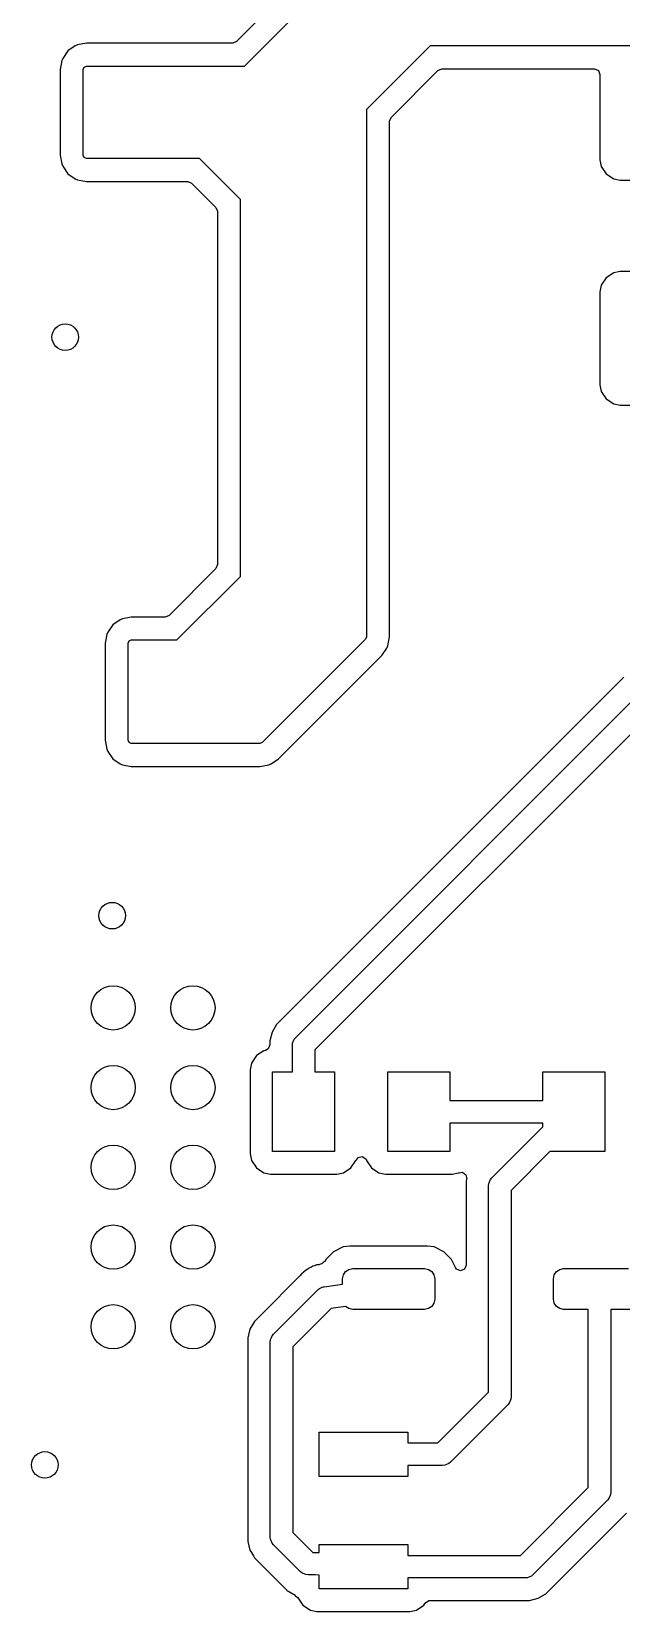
# Model space of a CAD drawing. Extents: x 97 to 200, y -158 to -52.
# Drawn here: x 119.43 to 126.09, y -143.54 to -125.71 of the extents above; entities that cross this region are included whole.
import ezdxf

# ---------------------------------------------------------------- set-up
doc = ezdxf.new("R2010")
doc.units = 0
doc.layers.add('BLACK', color=7, linetype='CONTINUOUS')

msp = doc.modelspace()

# ---------------------------------------------------------------- linework, layer by layer
at = {"layer": 'BLACK', "linetype": 'CONTINUOUS'}
for p, q in [((123.036177, -124.531772), (121.744354, -125.823594)), ((121.833536, -126.1014), (123.219671, -124.715266)), ((119.922452, -125.872523), (119.838268, -125.928775)), ((119.922454, -125.872521), (119.922452, -125.872523)), ((119.922469, -125.872515), (119.922454, -125.872521)), ((119.948696, -125.861652), (119.922469, -125.872515)), ((120.047999, -125.8419), (119.948696, -125.861652)), ((121.70016, -125.8419), (120.047999, -125.8419)), ((121.744354, -125.823594), (121.70016, -125.8419)), ((123.928664, -125.8728), (123.2113, -126.590164)), ((123.928665, -125.8728), (123.928664, -125.8728)), ((128.056535, -125.8728), (123.928665, -125.8728)), ((119.771152, -126.039196), (119.7514, -126.138499)), ((119.782018, -126.012962), (119.771152, -126.039196)), ((119.838268, -125.928775), (119.782018, -126.012962)), ((119.7514, -126.138499), (119.7514, -127.1057)), ((120.0109, -126.1385), (120.021766, -126.112266)), ((120.0109, -127.1057), (120.0109, -126.1385)), ((120.021766, -126.112266), (120.048, -126.1014)), ((120.048, -126.1014), (121.833535, -126.1014)), ((121.833535, -126.1014), (121.833536, -126.1014)), ((123.489106, -126.679346), (124.017846, -126.150606)), ((124.017846, -126.150606), (124.06204, -126.1323)), ((124.06204, -126.1323), (125.7841, -126.1323)), ((125.7841, -126.1323), (125.828294, -126.150606)), ((125.828294, -126.150606), (125.8466, -126.1948)), ((125.8466, -126.1948), (125.8466, -127.158664)), ((123.2113, -126.590164), (123.2113, -126.590165)), ((123.2113, -126.590165), (123.2113, -132.543795)), ((123.4708, -126.72354), (123.489106, -126.679346)), ((123.4708, -132.543795), (123.4708, -126.72354)), ((119.7514, -127.1057), (119.771152, -127.205003)), ((120.021766, -127.131934), (120.0109, -127.1057)), ((120.048, -127.1428), (120.021766, -127.131934)), ((119.771152, -127.205003), (119.782015, -127.23123)), ((119.782015, -127.23123), (119.782021, -127.231245)), ((119.782021, -127.231245), (119.782023, -127.231247)), ((119.782023, -127.231247), (119.838275, -127.315431)), ((119.838275, -127.315431), (119.922463, -127.371682)), ((121.325535, -127.1428), (120.048, -127.1428)), ((121.325536, -127.1428), (121.325535, -127.1428)), ((121.7889, -127.606164), (121.325536, -127.1428)), ((125.8466, -127.158664), (125.846601, -127.158668)), ((125.846601, -127.158668), (125.861365, -127.232899)), ((125.861365, -127.232899), (125.861367, -127.232903)), ((125.861367, -127.232903), (125.917615, -127.317084)), ((125.917615, -127.317084), (126.001797, -127.373333)), ((119.922463, -127.371682), (119.948697, -127.382548)), ((119.948697, -127.382548), (120.048, -127.4023)), ((120.048, -127.4023), (121.19216, -127.4023)), ((121.19216, -127.4023), (121.236354, -127.420606)), ((121.236354, -127.420606), (121.511094, -127.695346)), ((126.001797, -127.373333), (126.001799, -127.373334)), ((126.001799, -127.373334), (126.076033, -127.3881)), ((126.076033, -127.3881), (127.195057, -127.388099)), ((121.7889, -131.861036), (121.7889, -127.606164)), ((121.511094, -127.695346), (121.5294, -127.73954)), ((121.5294, -127.73954), (121.5294, -131.72766)), ((125.917615, -128.490115), (125.861366, -128.574297)), ((126.001796, -128.433867), (125.917615, -128.490115)), ((126.0018, -128.433865), (126.001796, -128.433867)), ((126.076031, -128.419101), (126.0018, -128.433865)), ((126.076035, -128.4191), (126.076031, -128.419101)), ((127.426167, -128.4191), (126.076035, -128.4191)), ((125.861365, -128.574299), (125.8466, -128.648532)), ((125.8466, -128.648532), (125.8466, -129.698664)), ((125.861366, -128.574297), (125.861365, -128.574299)), ((125.8466, -129.698664), (125.846601, -129.698668)), ((125.846601, -129.698668), (125.861365, -129.772899)), ((125.861365, -129.772899), (125.861367, -129.772903)), ((125.861367, -129.772903), (125.917615, -129.857084)), ((125.917615, -129.857084), (126.001797, -129.913333)), ((126.001797, -129.913333), (126.001799, -129.913334)), ((126.001799, -129.913334), (126.076033, -129.9281)), ((126.076033, -129.9281), (127.315057, -129.928099)), ((121.511094, -131.771854), (120.982354, -132.300594)), ((121.5294, -131.72766), (121.511094, -131.771854)), ((121.071536, -132.5784), (121.7889, -131.861036)), ((120.982354, -132.300594), (120.93816, -132.3189)), ((120.290018, -132.489962), (120.279152, -132.516196)), ((120.346268, -132.405775), (120.290018, -132.489962)), ((120.430452, -132.349523), (120.346268, -132.405775)), ((120.430454, -132.349521), (120.430452, -132.349523)), ((120.430469, -132.349515), (120.430454, -132.349521)), ((120.456696, -132.338652), (120.430469, -132.349515)), ((120.555999, -132.3189), (120.456696, -132.338652)), ((120.93816, -132.3189), (120.555999, -132.3189)), ((120.279152, -132.516196), (120.2594, -132.615499)), ((120.2594, -132.615499), (120.2594, -133.7097)), ((120.5189, -132.6155), (120.529766, -132.589266)), ((120.5189, -133.7097), (120.5189, -132.6155)), ((120.529766, -132.589266), (120.556, -132.5784)), ((120.556, -132.5784), (121.071535, -132.5784)), ((121.071535, -132.5784), (121.071536, -132.5784)), ((123.200434, -132.570029), (122.034529, -133.735934)), ((123.2113, -132.543795), (123.200434, -132.570029)), ((123.383931, -132.75352), (123.440182, -132.669332)), ((123.440182, -132.669332), (123.451048, -132.643098)), ((123.451048, -132.643098), (123.4708, -132.543795)), ((122.218023, -133.919428), (123.383931, -132.75352)), ((126.117534, -132.997641), (122.266853, -136.848324)), ((122.411297, -137.063797), (126.368177, -133.106917)), ((126.443052, -133.391253), (122.6281, -137.206206)), ((120.2594, -133.7097), (120.279152, -133.809003)), ((120.529766, -133.735934), (120.5189, -133.7097)), ((120.556, -133.7468), (120.529766, -133.735934)), ((122.034529, -133.735934), (122.008295, -133.7468)), ((120.279152, -133.809003), (120.290015, -133.83523)), ((120.290015, -133.83523), (120.290021, -133.835245)), ((120.290021, -133.835245), (120.290023, -133.835247)), ((120.290023, -133.835247), (120.346275, -133.919431)), ((122.008295, -133.7468), (120.556, -133.7468)), ((120.346275, -133.919431), (120.430463, -133.975682)), ((120.430463, -133.975682), (120.456697, -133.986548)), ((120.456697, -133.986548), (120.556, -134.0063)), ((120.556, -134.0063), (120.556001, -134.0063)), ((120.556001, -134.0063), (122.008294, -134.0063)), ((122.008294, -134.0063), (122.008295, -134.0063)), ((122.008295, -134.0063), (122.107598, -133.986548)), ((122.107598, -133.986548), (122.13179, -133.976527)), ((122.13179, -133.976527), (122.133118, -133.976032)), ((122.133118, -133.976032), (122.133825, -133.975684)), ((122.133825, -133.975684), (122.133832, -133.975682)), ((122.133832, -133.975682), (122.133835, -133.975681)), ((122.133835, -133.975681), (122.218023, -133.919428)), ((122.195825, -136.919351), (122.145598, -137.006346)), ((122.266853, -136.848324), (122.195825, -136.919351)), ((122.145598, -137.006348), (122.1196, -137.10337)), ((122.1196, -137.10337), (122.1196, -137.149087)), ((122.145598, -137.006346), (122.145598, -137.006348)), ((122.37654, -137.128824), (122.395503, -137.083043)), ((122.395503, -137.083043), (122.395504, -137.083042)), ((122.395504, -137.083042), (122.411297, -137.063797)), ((121.967615, -137.270115), (121.911366, -137.354297)), ((122.051796, -137.213867), (121.967615, -137.270115)), ((122.051799, -137.213866), (122.051796, -137.213867)), ((122.069294, -137.210386), (122.051799, -137.213866)), ((122.101294, -137.193281), (122.069294, -137.210386)), ((122.1196, -137.149087), (122.101294, -137.193281)), ((122.3741, -137.1536), (122.37654, -137.128824)), ((122.3741, -137.4536), (122.3741, -137.1536)), ((122.6281, -137.206206), (122.6281, -137.4536)), ((121.911365, -137.354299), (121.8966, -137.428532)), ((121.8966, -137.428532), (121.8966, -138.378664)), ((121.911366, -137.354297), (121.911365, -137.354299)), ((122.1511, -138.3536), (122.1511, -137.4536)), ((122.1511, -137.4536), (122.3741, -137.4536)), ((122.6281, -137.4536), (122.8511, -137.4536)), ((122.8511, -137.4536), (122.8511, -138.3536)), ((123.4511, -138.3536), (123.4511, -137.4536)), ((123.4511, -137.4536), (124.1511, -137.4536)), ((124.1511, -137.4536), (124.1511, -137.7766)), ((125.2011, -137.7766), (125.2011, -137.4536)), ((125.2011, -137.4536), (125.9011, -137.4536)), ((125.9011, -137.4536), (125.9011, -138.3536)), ((124.1511, -137.7766), (125.2011, -137.7766)), ((125.2011, -138.0306), (124.1511, -138.0306)), ((124.1511, -138.0306), (124.1511, -138.3536)), ((124.626297, -138.648797), (125.2011, -138.073994)), ((125.2011, -138.073994), (125.2011, -138.0306)), ((122.8511, -138.3536), (122.1511, -138.3536)), ((124.1511, -138.3536), (123.4511, -138.3536)), ((125.280705, -138.3536), (124.8431, -138.791205)), ((125.9011, -138.3536), (125.280705, -138.3536)), ((121.8966, -138.378664), (121.896601, -138.378668)), ((121.896601, -138.378668), (121.911365, -138.452899)), ((121.911365, -138.452899), (121.911367, -138.452903)), ((121.911367, -138.452903), (121.967615, -138.537084)), ((121.967615, -138.537084), (122.051797, -138.593333)), ((122.950401, -138.593334), (123.034584, -138.537084)), ((123.034584, -138.537084), (123.090834, -138.452901)), ((123.090834, -138.452898), (123.093189, -138.447215)), ((123.090834, -138.452901), (123.090834, -138.452898)), ((123.093189, -138.447215), (123.096231, -138.448475)), ((123.096231, -138.448475), (123.11636, -138.41833)), ((123.11636, -138.41833), (123.163274, -138.408983)), ((123.163274, -138.408983), (123.203056, -138.435546)), ((123.203056, -138.435546), (123.208055, -138.447612)), ((123.208055, -138.447612), (123.209012, -138.447216)), ((123.209012, -138.447216), (123.211367, -138.452903)), ((123.211367, -138.452903), (123.267615, -138.537084)), ((123.267615, -138.537084), (123.351797, -138.593333)), ((122.051797, -138.593333), (122.051799, -138.593334)), ((122.051799, -138.593334), (122.126033, -138.6081)), ((122.126033, -138.6081), (122.876166, -138.608099)), ((122.876166, -138.608099), (122.950401, -138.593334)), ((123.351797, -138.593333), (123.351799, -138.593334)), ((123.351799, -138.593334), (123.426033, -138.6081)), ((123.426033, -138.6081), (124.176166, -138.608099)), ((124.176166, -138.608099), (124.250401, -138.593334)), ((124.250401, -138.593334), (124.250404, -138.593331)), ((124.250404, -138.593331), (124.256091, -138.590977)), ((124.256091, -138.590977), (124.25737, -138.594065)), ((124.25737, -138.594065), (124.292776, -138.586993)), ((124.292776, -138.586993), (124.332571, -138.613538)), ((124.332571, -138.613538), (124.341941, -138.660446)), ((124.341003, -138.664477), (124.3346, -138.688373)), ((124.3346, -138.688373), (124.3346, -139.635471)), ((124.341941, -138.660446), (124.341003, -138.664477)), ((124.5891, -138.7386), (124.59154, -138.713824)), ((124.59154, -138.713824), (124.594685, -138.706232)), ((124.594685, -138.706232), (124.607992, -138.674106)), ((124.607992, -138.674106), (124.610503, -138.668043)), ((124.610503, -138.668043), (124.610504, -138.668042)), ((124.610504, -138.668042), (124.626297, -138.648797)), ((124.5891, -141.069994), (124.5891, -138.7386)), ((124.8431, -138.791205), (124.8431, -141.1226)), ((122.949205, -139.429565), (122.838426, -139.483722)), ((122.949212, -139.429563), (122.949205, -139.429565)), ((123.021034, -139.4191), (122.949212, -139.429563)), ((123.901159, -139.4191), (123.021034, -139.4191)), ((123.901167, -139.4191), (123.901159, -139.4191)), ((123.972983, -139.429563), (123.901167, -139.4191)), ((123.97299, -139.429564), (123.972983, -139.429563)), ((124.083773, -139.483722), (123.97299, -139.429564)), ((122.702547, -139.62165), (122.678526, -139.628087)), ((122.706661, -139.620394), (122.702547, -139.62165)), ((122.723096, -139.60588), (122.706661, -139.620394)), ((122.740496, -139.592529), (122.723096, -139.60588)), ((122.740795, -139.590251), (122.740496, -139.592529)), ((122.742517, -139.588732), (122.740795, -139.590251)), ((122.751222, -139.570927), (122.742517, -139.588732)), ((122.751224, -139.570923), (122.751222, -139.570927)), ((122.838423, -139.483724), (122.751224, -139.570923)), ((122.838426, -139.483722), (122.838423, -139.483724)), ((124.083776, -139.483724), (124.083773, -139.483722)), ((124.170975, -139.570923), (124.083776, -139.483724)), ((124.170977, -139.570926), (124.170975, -139.570923)), ((124.215951, -139.662921), (124.170977, -139.570926)), ((122.459336, -139.755839), (122.016853, -140.198324)), ((122.462438, -139.752736), (122.459336, -139.755839)), ((122.476566, -139.733978), (122.462438, -139.752736)), ((122.49779, -139.717384), (122.476566, -139.733978)), ((122.50049, -139.714685), (122.49779, -139.717384)), ((122.516852, -139.698324), (122.50049, -139.714685)), ((122.533411, -139.688763), (122.516852, -139.698324)), ((122.537202, -139.686573), (122.533411, -139.688763)), ((122.555704, -139.672111), (122.537202, -139.686573)), ((122.5805, -139.661576), (122.555704, -139.672111)), ((122.583807, -139.659667), (122.5805, -139.661576)), ((122.603844, -139.648099), (122.583806, -139.659666)), ((122.583806, -139.659666), (122.583807, -139.659667)), ((122.603848, -139.648097), (122.603844, -139.648099)), ((122.622307, -139.643151), (122.603848, -139.648097)), ((122.630565, -139.640306), (122.622307, -139.643151)), ((122.648158, -139.632832), (122.630565, -139.640306)), ((122.671066, -139.629606), (122.648158, -139.632832)), ((122.678526, -139.628087), (122.671066, -139.629606)), ((122.9411, -139.7886), (122.949854, -139.744591)), ((122.9411, -139.848585), (122.9411, -139.7886)), ((122.949854, -139.744591), (122.974783, -139.707283)), ((122.974783, -139.707283), (123.012091, -139.682354)), ((123.012091, -139.682354), (123.0561, -139.6736)), ((123.0561, -139.6736), (123.8661, -139.6736)), ((123.8661, -139.6736), (123.910109, -139.682354)), ((123.910109, -139.682354), (123.947417, -139.707283)), ((123.947417, -139.707283), (123.972346, -139.744591)), ((123.972346, -139.744591), (123.9811, -139.7886)), ((123.9811, -139.7886), (123.9811, -140.0186)), ((124.227906, -139.679665), (124.215951, -139.662921)), ((124.2721, -139.697971), (124.227906, -139.679665)), ((124.316294, -139.679665), (124.2721, -139.697971)), ((124.3346, -139.635471), (124.316294, -139.679665)), ((125.3211, -139.7886), (125.329854, -139.744591)), ((125.3211, -140.0186), (125.3211, -139.7886)), ((125.329854, -139.744591), (125.354783, -139.707283)), ((125.354783, -139.707283), (125.392091, -139.682354)), ((125.392091, -139.682354), (125.4361, -139.6736)), ((125.4361, -139.6736), (126.169404, -139.6736)), ((122.161297, -140.413797), (122.661298, -139.913797)), ((122.661298, -139.913797), (122.665228, -139.910571)), ((122.665228, -139.910571), (122.666505, -139.908876)), ((122.666505, -139.908876), (122.669304, -139.907225)), ((122.669304, -139.907225), (122.680542, -139.898003)), ((122.680542, -139.898003), (122.695372, -139.891859)), ((122.695372, -139.891859), (122.709194, -139.883713)), ((122.709194, -139.883713), (122.723316, -139.880285)), ((122.723316, -139.880285), (122.726323, -139.87904)), ((122.726323, -139.87904), (122.728447, -139.87904)), ((122.728447, -139.87904), (122.733387, -139.877841)), ((122.733387, -139.877841), (122.9411, -139.848585)), ((122.810869, -140.123435), (122.3781, -140.556205)), ((122.975317, -140.100273), (122.810869, -140.123435)), ((123.012091, -140.124846), (122.975317, -140.100273)), ((123.0561, -140.1336), (123.012091, -140.124846)), ((123.8661, -140.1336), (123.0561, -140.1336)), ((123.910109, -140.124846), (123.8661, -140.1336)), ((123.947417, -140.099917), (123.910109, -140.124846)), ((123.972346, -140.062609), (123.947417, -140.099917)), ((123.9811, -140.0186), (123.972346, -140.062609)), ((125.329854, -140.062609), (125.3211, -140.0186)), ((125.354783, -140.099917), (125.329854, -140.062609)), ((125.392091, -140.124846), (125.354783, -140.099917)), ((125.4361, -140.1336), (125.392091, -140.124846)), ((125.7141, -140.1336), (125.4361, -140.1336)), ((125.7141, -142.146294), (125.7141, -140.1336)), ((126.2461, -140.1336), (125.9681, -140.1336)), ((125.9681, -140.1336), (125.9681, -142.1989)), ((121.945825, -140.269351), (121.895598, -140.356346)), ((122.016853, -140.198324), (121.945825, -140.269351)), ((121.895598, -140.356348), (121.8696, -140.45337)), ((121.8696, -140.45337), (121.8696, -142.753829)), ((121.895598, -140.356346), (121.895598, -140.356348)), ((122.1241, -140.5036), (122.12654, -140.478824)), ((122.1241, -142.7036), (122.1241, -140.5036)), ((122.12654, -140.478824), (122.127962, -140.475392)), ((122.127962, -140.475392), (122.138282, -140.450477)), ((122.138282, -140.450477), (122.145503, -140.433043)), ((122.145503, -140.433043), (122.145504, -140.433042)), ((122.145504, -140.433042), (122.161297, -140.413797)), ((122.3781, -140.556205), (122.3781, -142.650994)), ((124.017494, -141.6416), (124.5891, -141.069994)), ((124.805903, -141.212403), (124.159903, -141.858403)), ((124.821697, -141.193158), (124.805903, -141.212403)), ((124.84066, -141.147377), (124.821697, -141.193158)), ((124.8431, -141.1226), (124.84066, -141.147376)), ((124.84066, -141.147376), (124.84066, -141.147377)), ((122.6761, -142.0186), (122.6761, -141.5186)), ((122.6761, -141.5186), (123.6761, -141.5186)), ((123.6761, -141.5186), (123.6761, -141.6416)), ((123.6761, -141.6416), (124.017494, -141.6416)), ((124.0701, -141.8956), (123.6761, -141.8956)), ((123.6761, -141.8956), (123.6761, -142.0186)), ((124.094876, -141.89316), (124.0701, -141.8956)), ((124.094877, -141.89316), (124.094876, -141.89316)), ((124.11384, -141.885304), (124.094877, -141.89316)), ((124.140657, -141.874197), (124.11384, -141.885304)), ((124.140658, -141.874196), (124.140657, -141.874197)), ((124.159903, -141.858403), (124.140658, -141.874196)), ((123.6761, -142.0186), (122.6761, -142.0186)), ((124.948794, -142.9116), (125.7141, -142.146294)), ((125.930902, -142.288703), (125.091203, -143.128403)), ((125.946696, -142.269458), (125.930902, -142.288703)), ((125.946697, -142.269457), (125.946696, -142.269458)), ((125.961365, -142.234046), (125.946697, -142.269457)), ((125.96566, -142.223677), (125.961365, -142.234046)), ((125.9681, -142.1989), (125.96566, -142.223676)), ((125.96566, -142.223676), (125.96566, -142.223677)), ((125.306676, -143.272847), (126.146376, -142.433147)), ((122.3781, -142.650994), (122.603706, -142.8766)), ((121.8696, -142.753829), (121.895598, -142.850851)), ((122.12654, -142.728376), (122.1241, -142.7036)), ((122.145503, -142.774157), (122.12654, -142.728376)), ((122.145504, -142.774158), (122.145503, -142.774157)), ((122.161297, -142.793403), (122.145504, -142.774158)), ((122.461297, -143.093403), (122.161297, -142.793403)), ((122.6761, -142.878618), (122.6761, -142.7886)), ((122.6761, -142.7886), (123.6761, -142.7886)), ((123.6761, -142.7886), (123.6761, -142.9116)), ((121.895598, -142.850851), (121.895599, -142.850854)), ((121.895599, -142.850854), (121.912246, -142.879688)), ((121.912246, -142.879688), (121.93341, -142.916346)), ((121.93341, -142.916346), (121.945823, -142.937846)), ((121.945823, -142.937846), (121.945828, -142.937852)), ((121.945828, -142.937852), (122.100542, -143.092565)), ((122.603706, -142.8766), (122.6411, -142.8766)), ((122.6411, -142.8766), (122.645236, -142.877007)), ((122.645236, -142.877007), (122.649391, -142.876871)), ((122.649391, -142.876871), (122.6761, -142.878618)), ((123.6761, -142.9116), (124.948794, -142.9116)), ((122.100542, -143.092565), (122.245824, -143.237847)), ((122.480542, -143.109196), (122.461297, -143.093403)), ((122.480543, -143.109197), (122.480542, -143.109196)), ((122.496726, -143.1159), (122.480543, -143.109197)), ((122.526323, -143.12816), (122.496726, -143.1159)), ((122.526324, -143.12816), (122.526323, -143.12816)), ((122.5511, -143.1306), (122.526324, -143.12816)), ((122.636951, -143.1306), (122.5511, -143.1306)), ((122.6761, -143.133161), (122.636951, -143.1306)), ((122.6761, -143.2886), (122.6761, -143.133161)), ((125.0014, -143.1656), (123.6761, -143.1656)), ((123.6761, -143.1656), (123.6761, -143.2886)), ((125.026176, -143.16316), (125.0014, -143.1656)), ((125.026177, -143.16316), (125.026176, -143.16316)), ((125.04514, -143.155304), (125.026177, -143.16316)), ((125.071957, -143.144197), (125.04514, -143.155304)), ((125.071958, -143.144196), (125.071957, -143.144197)), ((125.091203, -143.128403), (125.071958, -143.144196)), ((122.245824, -143.237847), (122.316853, -143.308876)), ((122.316853, -143.308876), (122.403846, -143.359101)), ((122.403846, -143.359101), (122.40385, -143.359102)), ((122.40385, -143.359102), (122.404777, -143.359486)), ((122.404777, -143.359486), (122.405137, -143.359846)), ((122.405137, -143.359846), (122.407394, -143.361149)), ((122.407394, -143.361149), (122.407045, -143.361753)), ((122.407045, -143.361753), (122.430031, -143.38473)), ((123.6761, -143.2886), (122.6761, -143.2886)), ((125.148654, -143.394101), (125.235647, -143.343876)), ((125.235647, -143.343876), (125.306676, -143.272847)), ((122.430031, -143.38473), (122.432946, -143.382783)), ((122.432946, -143.382783), (122.492615, -143.472084)), ((122.492615, -143.472084), (122.576797, -143.528333)), ((122.576797, -143.528333), (122.576799, -143.528334)), ((122.576799, -143.528334), (122.651033, -143.5431)), ((122.651033, -143.5431), (123.701166, -143.543099)), ((123.701166, -143.543099), (123.775401, -143.528334)), ((123.775401, -143.528334), (123.859584, -143.472084)), ((123.859584, -143.472084), (123.875759, -143.447877)), ((123.875759, -143.447877), (123.915533, -143.421301)), ((123.915533, -143.421301), (123.927726, -143.4201)), ((123.927726, -143.4201), (125.051624, -143.4201)), ((125.051624, -143.4201), (125.051625, -143.4201)), ((125.051625, -143.4201), (125.148654, -143.394101))]:
    msp.add_line(p, q, dxfattribs=at)
at = {"layer": 'BLACK'}
for centre, radius in [((119.81, -129.16), 0.15), ((120.34, -135.69), 0.15), ((120.3511, -136.7306), 0.25), ((121.2511, -136.7306), 0.25), ((120.3511, -137.6306), 0.25), ((121.2511, -137.6306), 0.25), ((120.3511, -138.5306), 0.25), ((121.2511, -138.5306), 0.25), ((120.3511, -139.4306), 0.25), ((121.2511, -139.4306), 0.25), ((120.3511, -140.3306), 0.25), ((121.2511, -140.3306), 0.25), ((119.58, -141.89), 0.15)]:
    msp.add_circle(centre, radius, dxfattribs=at)

doc.saveas('drawing.dxf')
